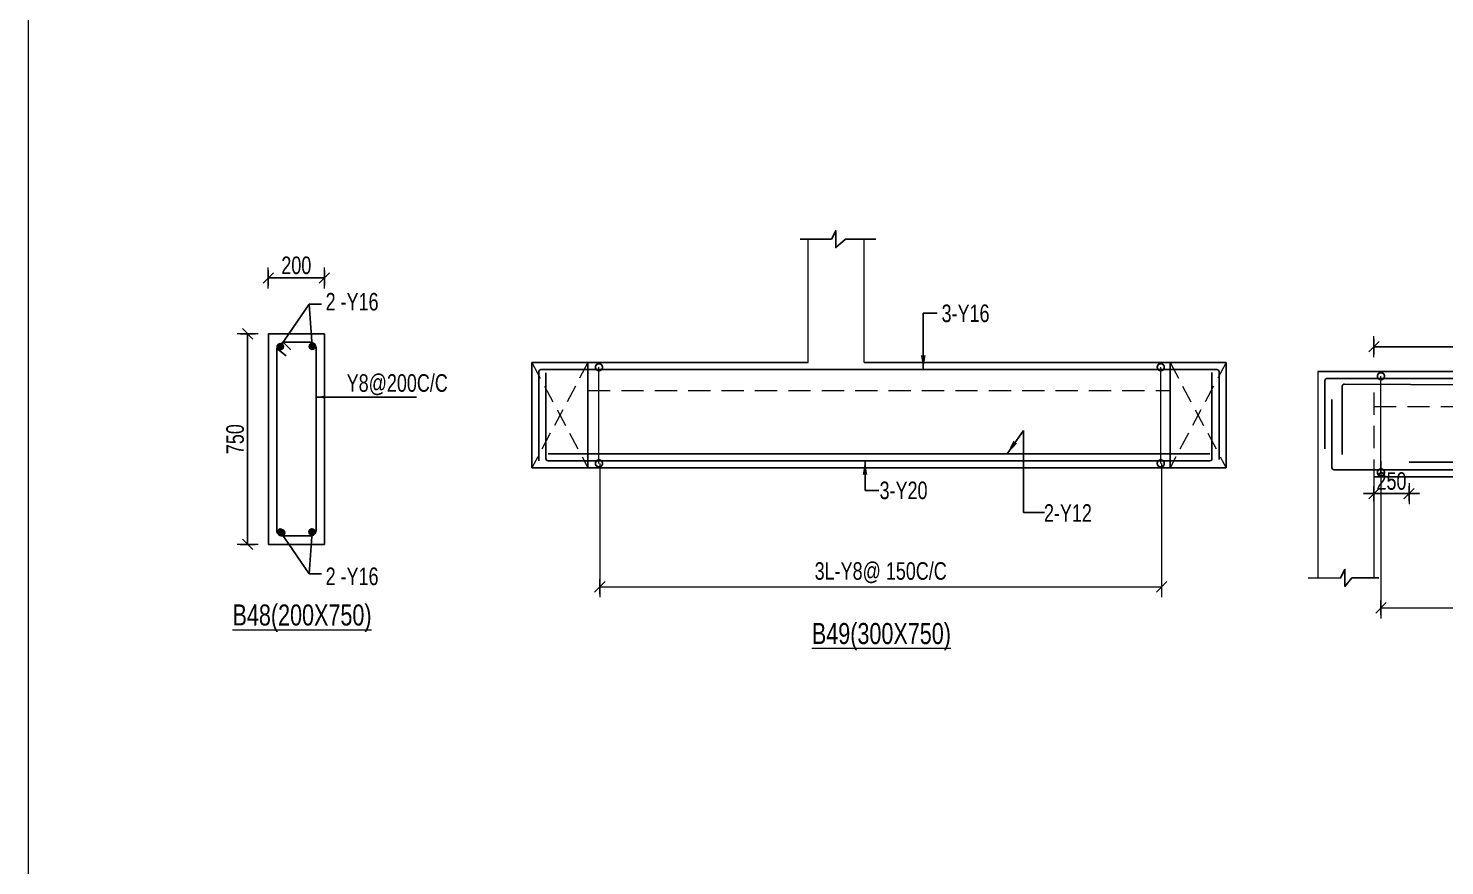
# Model space of a CAD drawing. Header units: millimetres. Extents: x 24879 to 98673, y 1890 to 33226.
# Drawn here: x 63838 to 73937, y 18611 to 24579 of the extents above; entities that cross this region are included whole.
import ezdxf

# ---------------------------------------------------------------- set-up
doc = ezdxf.new("R2010")
doc.units = ezdxf.units.MM
for name, pattern in [('CONTINOUS', [0]), ('CONTINU', [0]), ('HIDDEN', [9.525, 6.35, -3.175])]:
    doc.linetypes.add(name, pattern=pattern)
for name, color, linetype in [('-S-ARROW', 253, 'Continuous'), ('-S-DIM', 3, 'Continuous'), ('-S-MISC', 8, 'Continuous'), ('-STR-BEAM', 4, 'CONTINU'), ('-STR-REINF', 3, 'Continuous'), ('-STR-TEXT', 6, 'Continuous'), ('BEAM', 7, 'Continuous'), ('dim', 8, 'Continuous'), ('rein', 3, 'Continuous'), ('Text', 6, 'Continuous')]:
    doc.layers.add(name, color=color, linetype=linetype)
for name, color, linetype, lineweight in [('-S-STIRUP', 11, 'Continuous', 9), ('-STR-COLUMN', 5, 'HIDDEN', 13), ('-STR-RF-DIM', 252, 'CONTINOUS', 20), ('Elevation-1', 41, 'Continuous', 20), ('S-BEAM-IDEN', 2, 'Continuous', 9), ('SEC TEXT', 9, 'Continuous', 18), ('SLAB LINE', 254, 'HIDDEN', 20)]:
    doc.layers.add(name, color=color, linetype=linetype, lineweight=lineweight)
doc.styles.add('BEAM-LS', font='romans.shx', dxfattribs={"width": 0.8})
doc.styles.add('EL', font='swisscl.ttf')
doc.styles.add('SOBHA', font='swisscl.ttf')
doc.styles.add('sobha.sed', font='swisscl.ttf')
doc.dimstyles.new('S-25', dxfattribs={"dimscale": 25, "dimtxt": 2.5, "dimasz": 1.5, "dimexe": 0.25, "dimexo": 0.5, "dimgap": 0.1, "dimtad": 0, "dimdec": 0, "dimrnd": 0.0005, "dimzin": 0, "dimdsep": 46, "dimtxsty": 'SOBHA', "dimblk": 'OBLIQUE', "dimcen": 0.09, "dimclrd": 8, "dimclre": 8, "dimclrt": 6, "dimadec": 0, "dimazin": 0, "dimtfac": 1, "dimtdec": 0, "dimtofl": 0, "dimtmove": 0, "dimatfit": 3, "dimfxl": 0.18, "dimtolj": 1, "dimtzin": 0, "dimlwd": -1, "dimlwe": -1, "dimarcsym": 0})
doc.dimstyles.new('S-25L', dxfattribs={"dimscale": 25, "dimtxt": 2.5, "dimasz": 2.5, "dimexe": 1.5, "dimexo": 1.5, "dimgap": 0.2, "dimtad": 0, "dimdec": 0, "dimrnd": 0.0005, "dimzin": 0, "dimdsep": 46, "dimtxsty": 'sobha.sed', "dimblk": 'OBLIQUE', "dimcen": 0.09, "dimdle": 1.5, "dimclrd": 8, "dimclre": 8, "dimclrt": 6, "dimadec": 0, "dimazin": 0, "dimtfac": 1, "dimtdec": 0, "dimtofl": 0, "dimtmove": 1, "dimatfit": 3, "dimfxl": 0.18, "dimtolj": 1, "dimtzin": 0, "dimlwd": -1, "dimlwe": -1, "dimarcsym": 0})
doc.dimstyles.new('S-50', dxfattribs={"dimscale": 50, "dimtxt": 2.5, "dimasz": 1.25, "dimexe": 1, "dimexo": 1, "dimgap": 0.5, "dimtad": 1, "dimdec": 0, "dimrnd": 0.0005, "dimzin": 0, "dimdsep": 46, "dimtxsty": 'EL', "dimblk": 'ARCHTICK', "dimcen": 0.09, "dimdle": 1.5, "dimclrd": 251, "dimclre": 251, "dimclrt": 6, "dimadec": 0, "dimazin": 0, "dimtfac": 1, "dimtdec": 0, "dimtofl": 0, "dimtmove": 0, "dimatfit": 3, "dimfxl": 2, "dimtolj": 1, "dimtzin": 0, "dimlwd": -1, "dimlwe": -1, "dimarcsym": 0})
doc.dimstyles.new('S-DIM50', dxfattribs={"dimscale": 50, "dimtxt": 2.5, "dimasz": 1.2, "dimexe": 1.5, "dimexo": 1, "dimgap": 0.5, "dimtad": 1, "dimdec": 0, "dimdsep": 46, "dimtxsty": 'sobha.sed', "dimblk": 'OBLIQUE', "dimcen": 0, "dimdle": 0.75, "dimclrd": 8, "dimclre": 8, "dimclrt": 6, "dimazin": 2, "dimtfac": 1, "dimtdec": 0, "dimtix": 1, "dimtmove": 2, "dimatfit": 3, "dimfxl": 1, "dimtolj": 1, "dimlwd": -1, "dimlwe": 9, "dimarcsym": 0})
doc.dimstyles.new('STIRUP', dxfattribs={"dimscale": 50, "dimtxt": 2.5, "dimasz": 2.2, "dimexe": 0, "dimexo": 0, "dimgap": 0.5, "dimtad": 0, "dimdec": 0, "dimzin": 0, "dimdsep": 46, "dimtxsty": 'BEAM-LS', "dimblk": 'DOTSMALL', "dimcen": 0.09, "dimclrd": 256, "dimclre": 256, "dimclrt": 256, "dimadec": 5, "dimazin": 0, "dimtfac": 1, "dimtdec": 0, "dimtofl": 0, "dimtmove": 0, "dimatfit": 3, "dimldrblk": 'DOTSMALL', "dimfxl": 0, "dimfxlon": 1, "dimtolj": 1, "dimtzin": 0, "dimlwd": -1, "dimlwe": -1, "dimarcsym": 0})

# ---------------------------------------------------------------- blocks, each defined once
blk = doc.blocks.new('_Oblique')
at = {"color": 0, "linetype": 'ByBlock', "lineweight": -2}
for p, q in [((-0.5, -0.5), (0.5, 0.5)), ((0, 0.71), (0, -0.71))]:
    blk.add_line(p, q, dxfattribs=at)
blk = doc.blocks.new('*D261')
at = {"layer": '-S-DIM', "color": 8, "linetype": 'Continuous', "lineweight": 9, "transparency": 16777216}
for p, q in [((65549, 22725), (65549, 22875)), ((65949, 22725), (65949, 22875))]:
    blk.add_line(p, q, dxfattribs=at)
at = {"layer": '-S-DIM', "color": 8, "linetype": 'Continuous', "transparency": 16777216}
blk.add_line((65950, 22800), (65549, 22800), dxfattribs=at)
at = {"layer": '-S-DIM', "color": 8, "transparency": 16777216, "xscale": 75, "yscale": 75, "zscale": 75, "rotation": 180}
blk.add_blockref('_Oblique', (65549, 22800), dxfattribs=at)
at = {"layer": '-S-DIM', "color": 8, "transparency": 16777216, "xscale": 75, "yscale": 75, "zscale": 75}
blk.add_blockref('_Oblique', (65949, 22800), dxfattribs=at)
at = {"layer": '-S-DIM', "color": 6, "transparency": 16777216, "insert": (65749, 22889), "char_height": 125, "attachment_point": 5, "style": 'sobha.sed'}
blk.add_mtext('\\A1;200', dxfattribs=at)
blk = doc.blocks.new('*D262')
at = {"layer": '-S-DIM', "color": 8, "linetype": 'Continuous', "lineweight": 9, "transparency": 16777216}
for p, q in [((65477, 22401), (65327, 22401)), ((65477, 20901), (65327, 20901))]:
    blk.add_line(p, q, dxfattribs=at)
at = {"layer": '-S-DIM', "color": 8, "linetype": 'Continuous', "transparency": 16777216}
blk.add_line((65402, 20900), (65402, 22402), dxfattribs=at)
at = {"layer": '-S-DIM', "color": 8, "transparency": 16777216, "xscale": 75, "yscale": 75, "zscale": 75}
for p, rotation in [((65402, 22401), 90), ((65402, 20901), 270)]:
    blk.add_blockref('_Oblique', p, dxfattribs=dict(at, rotation=rotation))
at = {"layer": '-S-DIM', "color": 6, "transparency": 16777216, "insert": (65313, 21651), "char_height": 125, "attachment_point": 5, "rotation": 90, "style": 'sobha.sed'}
blk.add_mtext('\\A1;750', dxfattribs=at)
blk = doc.blocks.new('_DotSmall')
at = {"color": 0, "linetype": 'ByBlock', "const_width": 0.5}
blk.add_lwpolyline([(-0.0625, 0, 1), (0.0625, 0, 1)], format="xyb", close=True, dxfattribs=at)
blk = doc.blocks.new('*D263')
at = {"layer": '-S-STIRUP', "ltscale": 100, "transparency": 16777216}
blk.add_line((71913, 21478), (71913, 22164), dxfattribs=at)
at = {"layer": '-S-STIRUP', "linetype": 'CONTINU', "ltscale": 100, "transparency": 16777216, "xscale": 100, "yscale": 100, "zscale": 100}
for p, rotation in [((71913, 22164), 90), ((71913, 21478), 270)]:
    blk.add_blockref('_DotSmall', p, dxfattribs=dict(at, rotation=rotation))
blk = doc.blocks.new('*D264')
at = {"layer": '-S-STIRUP', "ltscale": 100, "transparency": 16777216}
blk.add_line((67907, 21478), (67907, 22164), dxfattribs=at)
at = {"layer": '-S-STIRUP', "linetype": 'CONTINU', "ltscale": 100, "transparency": 16777216, "xscale": 100, "yscale": 100, "zscale": 100}
for p, rotation in [((67907, 22164), 90), ((67907, 21478), 270)]:
    blk.add_blockref('_DotSmall', p, dxfattribs=dict(at, rotation=rotation))
blk = doc.blocks.new('_ArchTick')
at = {"color": 0, "linetype": 'ByBlock', "const_width": 0.15}
blk.add_lwpolyline([(-0.5, -0.5), (0.5, 0.5)], dxfattribs=at)
blk = doc.blocks.new('*D265')
at = {"layer": '-STR-RF-DIM', "color": 8, "linetype": 'Continuous', "lineweight": 9, "transparency": 16777216}
for p, q in [((67913, 21477), (67913, 20524)), ((71919, 21478), (71919, 20524))]:
    blk.add_line(p, q, dxfattribs=at)
at = {"layer": '-STR-RF-DIM', "color": 8, "linetype": 'Continuous', "transparency": 16777216}
blk.add_line((67912, 20599), (71920, 20599), dxfattribs=at)
at = {"layer": '-STR-RF-DIM', "color": 8, "transparency": 16777216, "xscale": 75, "yscale": 75, "zscale": 75, "rotation": 180}
blk.add_blockref('_Oblique', (67913, 20599), dxfattribs=at)
at = {"layer": '-STR-RF-DIM', "color": 8, "transparency": 16777216, "xscale": 75, "yscale": 75, "zscale": 75}
blk.add_blockref('_Oblique', (71919, 20599), dxfattribs=at)
at = {"layer": '-STR-RF-DIM', "color": 6, "transparency": 16777216, "insert": (69916, 20699), "char_height": 125, "attachment_point": 5, "style": 'sobha.sed'}
blk.add_mtext('\\A1;3L-Y8@ 150C/C', dxfattribs=at)
blk = doc.blocks.new('*D267')
at = {"layer": '-S-STIRUP', "ltscale": 100, "transparency": 16777216}
blk.add_line((73483, 21414), (73483, 22100), dxfattribs=at)
at = {"layer": '-S-STIRUP', "linetype": 'CONTINU', "ltscale": 100, "transparency": 16777216, "xscale": 100, "yscale": 100, "zscale": 100}
for p, rotation in [((73483, 22100), 90), ((73483, 21414), 270)]:
    blk.add_blockref('_DotSmall', p, dxfattribs=dict(at, rotation=rotation))
blk = doc.blocks.new('*D268')
at = {"layer": '-STR-RF-DIM', "color": 8, "linetype": 'Continuous', "lineweight": 9, "transparency": 16777216}
for p, q in [((73483, 21495), (73483, 20374)), ((77398, 21449), (77398, 20374))]:
    blk.add_line(p, q, dxfattribs=at)
at = {"layer": '-STR-RF-DIM', "color": 8, "linetype": 'Continuous', "transparency": 16777216}
blk.add_line((73482, 20449), (77399, 20449), dxfattribs=at)
at = {"layer": '-STR-RF-DIM', "color": 8, "transparency": 16777216, "xscale": 75, "yscale": 75, "zscale": 75, "rotation": 180}
blk.add_blockref('_Oblique', (73483, 20449), dxfattribs=at)
at = {"layer": '-STR-RF-DIM', "color": 8, "transparency": 16777216, "xscale": 75, "yscale": 75, "zscale": 75}
blk.add_blockref('_Oblique', (77398, 20449), dxfattribs=at)
at = {"layer": '-STR-RF-DIM', "color": 6, "transparency": 16777216, "insert": (75441, 20650), "char_height": 125, "attachment_point": 5, "style": 'sobha.sed'}
blk.add_mtext('\\A1;3L-Y10@\\P100C/C', dxfattribs=at)
blk = doc.blocks.new('*D269')
at = {"layer": '-S-DIM', "color": 8, "linetype": 'Continuous', "lineweight": 9, "transparency": 16777216}
for p, q in [((73433, 22235), (73433, 22385)), ((74833, 22235), (74833, 22385))]:
    blk.add_line(p, q, dxfattribs=at)
at = {"layer": '-S-DIM', "color": 8, "linetype": 'Continuous', "transparency": 16777216}
blk.add_line((73432, 22310), (74834, 22310), dxfattribs=at)
at = {"layer": '-S-DIM', "color": 8, "transparency": 16777216, "xscale": 75, "yscale": 75, "zscale": 75, "rotation": 180}
blk.add_blockref('_Oblique', (73433, 22310), dxfattribs=at)
at = {"layer": '-S-DIM', "color": 8, "transparency": 16777216, "xscale": 75, "yscale": 75, "zscale": 75}
blk.add_blockref('_Oblique', (74833, 22310), dxfattribs=at)
at = {"layer": '-S-DIM', "color": 6, "transparency": 16777216, "insert": (74133, 22399), "char_height": 125, "attachment_point": 5, "style": 'sobha.sed'}
blk.add_mtext('\\A1;1400', dxfattribs=at)
blk = doc.blocks.new('*D275')
at = {"layer": '-S-DIM', "color": 8, "linetype": 'Continuous', "lineweight": 9, "transparency": 16777216}
for p, q in [((73433, 21338), (73433, 21188)), ((73683, 21338), (73683, 21188))]:
    blk.add_line(p, q, dxfattribs=at)
at = {"layer": '-S-DIM', "color": 8, "linetype": 'Continuous', "transparency": 16777216}
for p, q in [((73433, 21263), (73358, 21263)), ((73433, 21263), (73683, 21263)), ((73683, 21263), (73758, 21263))]:
    blk.add_line(p, q, dxfattribs=at)
at = {"layer": '-S-DIM', "color": 8, "transparency": 16777216, "xscale": 75, "yscale": 75, "zscale": 75}
blk.add_blockref('_Oblique', (73433, 21263), dxfattribs=at)
at = {"layer": '-S-DIM', "color": 8, "transparency": 16777216, "xscale": 75, "yscale": 75, "zscale": 75, "rotation": 180}
blk.add_blockref('_Oblique', (73683, 21263), dxfattribs=at)
at = {"layer": '-S-DIM', "color": 6, "transparency": 16777216, "insert": (73558, 21352), "char_height": 125, "attachment_point": 5, "style": 'sobha.sed'}
blk.add_mtext('\\A1;250', dxfattribs=at)

msp = doc.modelspace()

# ---------------------------------------------------------------- hatches: boundary and pattern name
at = {"layer": 'rein', "ltscale": 3000}
for points in [[(65656.7, 22310.3, -1), (65613.1, 22310.3, -1)], [(65884.5, 22312.1, -1), (65840.9, 22312.1, -1)], [(65882.6, 20990.1, -1), (65839, 20990.1, -1)], [(65666.7, 20984.2, -1), (65623.1, 20984.2, -1)]]:
    msp.add_hatch(color=256, dxfattribs=at).paths.add_polyline_path(points)

# ---------------------------------------------------------------- linework, layer by layer
at = {"layer": '-S-MISC', "linetype": 'ByBlock', "ltscale": 1000, "elevation": 0}
msp.add_lwpolyline([(69342.5, 23076.3), (69564.3, 23076.3), (69595.2, 23135.9), (69595.2, 23015.8), (69665.5, 23076.3), (69881, 23076.3)], dxfattribs=at)
at = {"layer": '-S-MISC', "linetype": 'ByBlock', "ltscale": 1000}
msp.add_lwpolyline([(72964.8, 20660.6), (73195.5, 20662.4), (73226.4, 20722.1), (73226.4, 20601.9), (73276.2, 20662.4), (73469, 20662.4)], dxfattribs=at)
at = {"layer": '-STR-BEAM'}
for p, q in [((69399.1, 22197.3, 0), (67828.8, 22197.3, 0)), ((71978.8, 22197.3, 0), (69799.1, 22197.3, 0)), ((77440, 22133.3, 0), (73033.1, 22133.3, 0)), ((71978.8, 21447.3, 0), (67828.8, 21447.3, 0)), ((77440, 21383.3, 0), (73433.1, 21383.3, 0))]:
    msp.add_line(p, q, dxfattribs=at)
at = {"layer": '-STR-BEAM', "elevation": 0}
for points in [[(67428.7, 22197.3), (67828.8, 22197.1), (67828.8, 21447.1), (67428.7, 21447.3), (67428.7, 22197.3)], [(71978.8, 22197.3), (72378.7, 22197.1), (72378.7, 21447.1), (71978.8, 21447.3), (71978.8, 22197.3)]]:
    msp.add_lwpolyline(points, dxfattribs=at)
at = {"layer": '-STR-COLUMN', "linetype": 'Continuous', "ltscale": 10}
for p, q in [((69399.1, 22197.3, 0), (69399.1, 23077.3, 0)), ((69799.1, 22197.3, 0), (69799.1, 23077.3, 0)), ((73033.1, 22133.3), (73033.1, 20662.4)), ((73433.1, 21383.3), (73433.1, 20662.4))]:
    msp.add_line(p, q, dxfattribs=at)
at = {"layer": '-STR-REINF', "ltscale": 10}
for p, q in [((67478.7, 22132.3, 0), (67478.7, 21496.4, 0)), ((67493.7, 22147.3, 0), (72313.8, 22147.3, 0)), ((67528.7, 22122.9, 0), (67528.7, 21512.3, 0)), ((72278.2, 22127.1, 0), (72278.2, 21512.3, 0)), ((72328.7, 22132.3, 0), (72328.7, 21505.5, 0)), ((73083.8, 22068.3, 0), (73083.8, 21582.7, 0)), ((73098.8, 22083.3, 0), (83573.2, 22083.3, 0)), ((73207.5, 22027.9), (73207.5, 21542.2)), ((74833.5, 22036.3), (73222.5, 22042.9)), ((73133.8, 21934, 0), (73133.8, 21448.3, 0)), ((67543.7, 21547.3, 0), (72263.2, 21547.3, 0)), ((67543.7, 21497.3, 0), (72263.2, 21497.3, 0)), ((73148.8, 21433.3, 0), (83963.9, 21433.3, 0)), ((78089.9, 21481.2, 178586.6), (73683.1, 21487.5, 0))]:
    msp.add_line(p, q, dxfattribs=at)
for centre, start, end in [((67493.7, 22132.3, 0), 90, 180), ((72313.7, 22132.3, 0), 0, 90), ((73098.8, 22068.3, 0), 90, 180), ((73222.5, 22027.9), 90, 180), ((67543.7, 21512.3, 0), 180, 270), ((72263.2, 21512.3, 0), 270, 0), ((73148.8, 21448.3, 0), 180, 270)]:
    msp.add_arc(centre, 15, start, end, dxfattribs=at)
at = {"layer": 'BEAM', "ltscale": 0.05, "elevation": 178586.6}
msp.add_lwpolyline([(65549.5, 20901.2), (65949.5, 20901.2), (65949.5, 22401.2), (65549.5, 22401.2)], close=True, dxfattribs=at)
at = {"layer": 'Elevation-1', "color": 6, "ltscale": 20}
msp.add_lwpolyline([(63838.2, 33225.9), (98672.8, 33187.9), (98672.8, 5937.4), (63838.2, 5975.4)], close=True, dxfattribs=at)
at = {"layer": 'rein', "ltscale": 3000}
for p, q in [((65654.2, 22341.2, 178586.6), (65710.8, 22288.5, 178586.6)), ((65609.5, 22297.1, 178586.6), (65676.8, 22244.5, 178586.6))]:
    msp.add_line(p, q, dxfattribs=at)
at = {"layer": 'rein', "ltscale": 3000, "elevation": 178586.6}
msp.add_lwpolyline([(65649.5, 20961.2), (65849.5, 20961.2, 0.4142136), (65889.5, 21001.2), (65889.5, 22301.2, 0.4142136), (65849.5, 22341.2), (65649.5, 22341.2), (65609.5, 22301.2), (65609.5, 21001.2, 0.4142136)], format="xyb", close=True, dxfattribs=at)
at = {"layer": 'rein', "ltscale": 3000}
for centre in [(65634.9, 22310.3, 178586.6), (65862.7, 22312.1, 178586.6), (65860.8, 20990.1, 178586.6), (65644.9, 20984.2, 178586.6)]:
    msp.add_circle(centre, 21.8, dxfattribs=at)
at = {"layer": 'S-BEAM-IDEN', "color": 9, "linetype": 'HIDDEN', "ltscale": 20}
for p, q in [((67428.7, 22197.3, 0), (67828.8, 21447.1, 0)), ((67828.8, 22197.1, 0), (67428.7, 21447.3, 0)), ((71978.8, 22197.3, 0), (72378.7, 21447.1, 0)), ((72378.7, 22197.1, 0), (71978.8, 21447.3, 0))]:
    msp.add_line(p, q, dxfattribs=at)
at = {"layer": 'SLAB LINE', "linetype": 'HIDDEN', "ltscale": 25}
for p, q in [((67828.8, 21997.3, 0), (71978.8, 21997.3, 0)), ((73433.1, 21983.3, 0), (73433.1, 21383.3)), ((73433.1, 21883.3, 0), (77440, 21883.3, 0))]:
    msp.add_line(p, q, dxfattribs=at)

# ---------------------------------------------------------------- texts
at = {"layer": '-STR-TEXT', "color": 6, "insert": (70350.1, 22610.5, 0), "char_height": 125, "attachment_point": 1, "style": 'SOBHA'}
msp.add_mtext('\\A1;3-Y16', dxfattribs=at)
at = {"layer": '-STR-TEXT', "color": 6, "char_height": 125, "width": 281.386, "attachment_point": 7, "style": 'SOBHA'}
for s, insert in [('\\A1;3-Y20', (69908, 21222, 0)), ('\\A1;2-Y12', (71080.1, 21062.2, 0))]:
    msp.add_mtext(s, dxfattribs=dict(at, insert=insert))
at = {"layer": 'SEC TEXT', "color": 1, "linetype": 'ByBlock', "style": 'sobha.sed'}
for s, p in [('%%UB48(200X750)', (65294.1, 20323, 178586.6)), ('%%UB49(300X750)', (69425.2, 20190.8, 0))]:
    msp.add_text(s, height=150, rotation=359.98928, dxfattribs=at).set_placement(p)
at = {"layer": 'Text', "ltscale": 3000, "char_height": 125, "style": 'SOBHA'}
for s, insert, width, attachment_point in [('2 -Y16', (66146.7, 22693.1, 178586.6), 726.545, 2), ('Y8@200C/C', (66468.7, 22113.8, 178586.6), 826.545, 2), ('2 -Y16', (66146.7, 20609.3, 178586.6), 726.545, 8)]:
    msp.add_mtext(s, dxfattribs=dict(at, insert=insert, width=width, attachment_point=attachment_point))

# ---------------------------------------------------------------- dimensions: what is measured, and where the dimension line sits
at = {"layer": '-S-DIM'}
for base, p1, p2, override, picture, middle in [((65549.5, 22799.5, 178586.6), (65949.5, 22638.8, 178586.6), (65549.5, 22638.8, 178586.6), {"dimscale": 1, "dimtxt": 125, "dimasz": 75, "dimexe": 75, "dimexo": 0, "dimgap": 25, "dimlfac": 0.5, "dimblk1": 'Oblique', "dimblk2": 'Oblique', "dimsah": 1, "dimcen": 4.5, "dimfxl": 75, "dimfxlon": 1}, '*D261', (65749.5, 22888.6, 178586.6)), ((74833.5, 22310.3, 0), (73433.1, 22133.3, 0), (74833.5, 22036.3), {"dimscale": 1, "dimtxt": 125, "dimasz": 75, "dimexe": 75, "dimexo": 0, "dimgap": 25, "dimblk1": 'Oblique', "dimblk2": 'Oblique', "dimsah": 1, "dimcen": 4.5, "dimfxl": 75, "dimfxlon": 1}, '*D269', (74133.3, 22399.4, 0)), ((73683.1, 21262.8), (73433.1, 21383.3), (73683.1, 21487.5, 0), {"dimscale": 1, "dimtxt": 125, "dimasz": 75, "dimexe": 75, "dimexo": 0, "dimgap": 25, "dimblk1": 'Oblique', "dimblk2": 'Oblique', "dimsah": 1, "dimcen": 4.5, "dimfxl": 75, "dimfxlon": 1}, '*D275', (73558.1, 21351.8))]:
    dim = msp.add_linear_dim(base=base, p1=p1, p2=p2, dimstyle='S-DIM50', override=override, dxfattribs=at)
    dim.commit()
    dim.dimension.update_dxf_attribs({"geometry": picture, "text_midpoint": middle})
dim = msp.add_linear_dim(base=(65402.3, 22401.2, 178586.6), p1=(65549.5, 20901.2, 178586.6), p2=(65549.5, 22401.2, 178586.6), angle=90, dimstyle='S-DIM50', override={"dimscale": 1, "dimtxt": 125, "dimasz": 75, "dimexe": 75, "dimexo": 0, "dimgap": 25, "dimlfac": 0.5, "dimblk1": 'Oblique', "dimblk2": 'Oblique', "dimsah": 1, "dimcen": 4.5, "dimfxl": 75, "dimfxlon": 1}, dxfattribs=at)
dim.commit()
dim.dimension.update_dxf_attribs({"geometry": '*D262', "text_midpoint": (65313.2, 21651.2, 178586.6)})
at = {"layer": '-S-STIRUP', "linetype": 'CONTINU', "ltscale": 100}
for base, p1, p2, picture, middle in [((67906.6, 22164.3, 178586.6), (67906.6, 21477.6, 178586.6), (67906.6, 22164.3, 178586.6), '*D264', (67906.6, 21820.9, 178586.6)), ((71913.2, 22164.3, 357279.2), (71913.2, 21477.6, 357279.2), (71913.2, 22164.3, 357279.2), '*D263', (71913.2, 21820.9, 357279.2)), ((73482.9, 22100.3, 178586.6), (73482.9, 21413.6, 178586.6), (73482.9, 22100.3, 178586.6), '*D267', (73482.9, 21757, 178586.6))]:
    dim = msp.add_linear_dim(base=base, p1=p1, p2=p2, angle=90, text=' ', dimstyle='STIRUP', override={"dimasz": 2}, dxfattribs=at)
    dim.commit()
    dim.dimension.update_dxf_attribs({"geometry": picture, "text_midpoint": middle})
at = {"layer": '-STR-RF-DIM'}
for base, p1, p2, text, picture, middle in [((71919.4, 20598.9, 178586.6), (67912.8, 21476.7, 178586.6), (71919.4, 21477.6, 357279.2), '3L-Y8@ 150C/C', '*D265', (69916.1, 20699.1, 178586.6)), ((77398.2, 20448.8, 178586.6), (73482.9, 21494.6, 178586.6), (77398.2, 21449.4, 178586.6), '3L-Y10@\\P100C/C', '*D268', (75440.6, 20649.8, 178586.6))]:
    dim = msp.add_linear_dim(base=base, p1=p1, p2=p2, text=text, dimstyle='S-DIM50', override={"dimscale": 1, "dimtxt": 125, "dimasz": 75, "dimexe": 75, "dimexo": 0, "dimgap": 25, "dimsah": 1, "dimcen": 4.5, "dimfxl": 75}, dxfattribs=at)
    dim.commit()
    dim.dimension.update_dxf_attribs({"geometry": picture, "text_midpoint": middle})

# ---------------------------------------------------------------- leaders
at = {"layer": '-S-ARROW'}
for points in [[(70219.7, 22147.3, 0), (70219.7, 22548, 0), (70318.8, 22548, 0)], [(70817.9, 21547.2, 0), (70933.4, 21713.6, 0), (70933.4, 21129.3, 0), (71084.8, 21129.3, 0)]]:
    msp.add_leader(points, dimstyle='S-50', override={"dimasz": 2, "dimgap": 0.1, "dimtad": 0}, dxfattribs=at)
at = {"layer": '-S-ARROW', "annotation_type": 0, "has_hookline": 1, "hookline_direction": 1, "text_width": 353.8}
msp.add_leader([(69804, 21497.3, 0), (69804, 21284.5, 0), (69903, 21284.5, 0)], dimstyle='S-50', override={"dimasz": 2, "dimgap": 0.1, "dimtad": 0}, dxfattribs=at)
at = {"layer": 'dim', "ltscale": 3000}
for points in [[(65634.9, 22310.3, 178586.6), (65840.6, 22612.1, 178586.6), (65929.3, 22612.1, 178586.6)], [(65862.7, 22312.1, 178586.6), (65840.6, 22612.1, 178586.6), (65929.3, 22612.1, 178586.6)], [(65634.9, 20992, 178586.6), (65840.6, 20690.3, 178586.6), (65929.3, 20690.3, 178586.6)], [(65862.7, 20990.3, 178586.6), (65840.6, 20690.3, 178586.6), (65929.3, 20690.3, 178586.6)]]:
    msp.add_leader(points, dimstyle='S-25', override={"dimasz": 1.5, "dimldrblk": 'DotBlank'}, dxfattribs=at)
at = {"layer": 'dim', "color": 8}
msp.add_leader([(65889.5, 21951.2, 69367.9), (66584.9, 21950.9, 69367.9), (66606.1, 21951.2, 69367.9)], dimstyle='S-25L', dxfattribs=at)

doc.saveas('drawing.dxf')
